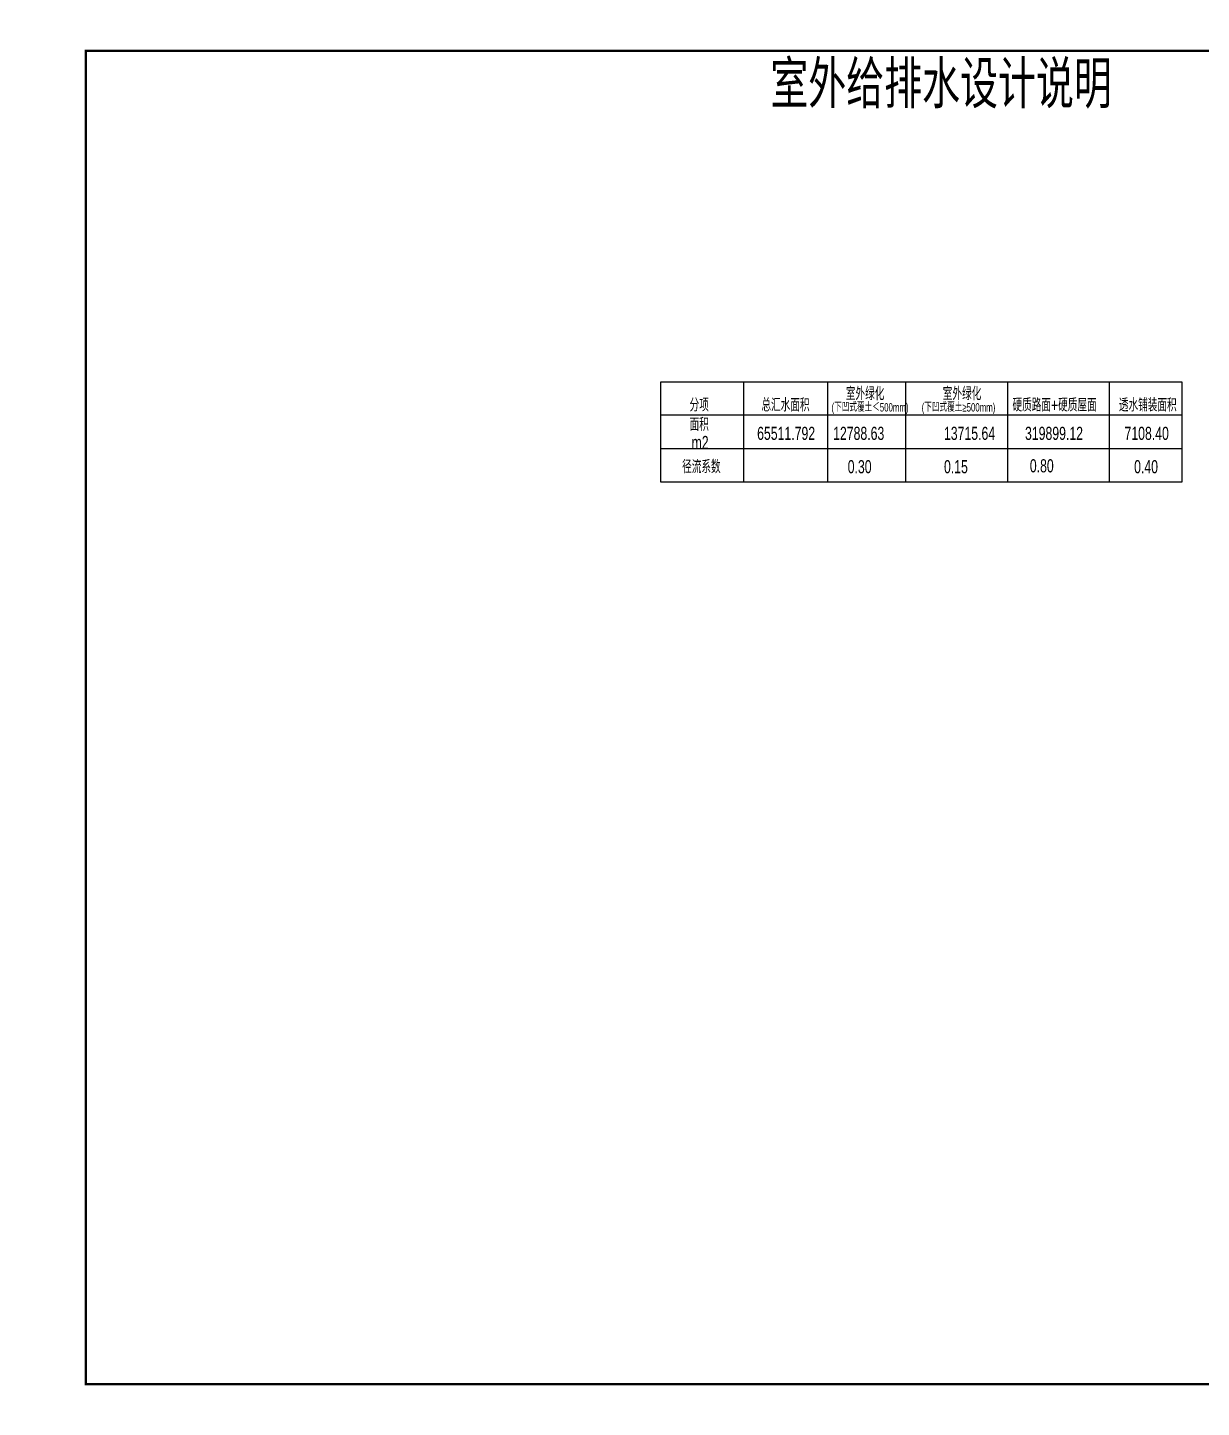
# Model space of a CAD drawing. Extents: x 332286 to 1463507, y -720758 to 86974.
# Drawn here: x 903626 to 954144, y -570934 to -511529 of the extents above; entities that cross this region are included whole.
import ezdxf

# ---------------------------------------------------------------- set-up
doc = ezdxf.new("R2010")
doc.units = 0
doc.header["$LTSCALE"] = 1000
doc.header["$MEASUREMENT"] = 0
doc.layers.get('0').update_dxf_attribs({"linetype": 'CONTINUOUS'})
for name, color, linetype in [('0TWT_TEXT', 7, 'CONTINUOUS'), ('SHEET_LINE', 6, 'CONTINUOUS'), ('TEXT', 7, 'CONTINUOUS'), ('TWT_TITLE', 7, 'CONTINUOUS')]:
    doc.layers.add(name, color=color, linetype=linetype)
doc.styles.add('_HZTXT', font='fs.shx', dxfattribs={"width": 0.7, "bigfont": 'hztxt.shx'})
doc.styles.add('样式 1', font='ROS', dxfattribs={"width": 0.7, "bigfont": 'JD'})

# ---------------------------------------------------------------- blocks, each defined once
blk = doc.blocks.new('A$C1E8A1D61')
at = {"color": 1}
for p, q in [((-18862, 4320), (-18862, 0)), ((-15252, 4320), (-15252, 0)), ((-11890, 4320), (-11890, 0)), ((-7507, 4320), (-7507, 0)), ((-3124, 4320), (-3124, 0)), ((2, 2880), (-22426, 2880)), ((2, 1440), (-22426, 1440))]:
    blk.add_line(p, q, dxfattribs=at)
blk.add_lwpolyline([(-22426, 4320), (2, 4320), (0, 0), (-22428, 0)], close=True, dxfattribs=at)
at = {"layer": '0TWT_TEXT', "color": 1, "style": '样式 1', "width": 0.7}
for s, height, p in [('室外绿化', 564, (-14459, 3529)), ('室外绿化', 564, (-10286, 3529)), ('分项', 564, (-21185, 3041)), ('总汇水面积', 564, (-18093, 3041)), ('硬质路面+硬质屋面', 564, (-7288, 3041)), ('透水铺装面积', 564, (-2708, 3041)), ('(下凹式覆土＜500mm)', 360, (-15075, 3041)), ('(下凹式覆土≥500mm)', 360, (-11196, 3041)), ('面积', 564, (-21185, 2203)), ('65511.792', 564, (-18278, 1819)), ('12788.63', 564, (-15007, 1819)), ('13715.64', 564, (-10236, 1819)), ('319899.12', 564, (-6748, 1819)), ('7108.40', 564, (-2466, 1819)), ('m2', 564, (-21099, 1427)), ('径流系数', 564, (-21506, 383)), ('0.30', 564, (-14379, 383)), ('0.15', 564, (-10235, 383)), ('0.80', 564, (-6540, 422)), ('0.40', 564, (-2052, 383))]:
    blk.add_text(s, height=height, dxfattribs=at).set_placement(p)

msp = doc.modelspace()

# ---------------------------------------------------------------- linework, layer by layer
at = {"layer": 'SHEET_LINE', "color": 4, "const_width": 5}
msp.add_lwpolyline([(903628.2, -570931.5), (987728.2, -570931.5), (987728.2, -511531.5), (903628.2, -511531.5)], close=True, dxfattribs=at)
at = {"layer": 'TWT_TITLE', "color": 4, "linetype": 'Continuous', "const_width": 100}
msp.add_lwpolyline([(906128.2, -569931.5), (986728.2, -569931.5), (986728.2, -512531.5), (906128.2, -512531.5)], close=True, dxfattribs=at)

# ---------------------------------------------------------------- block references
msp.add_blockref('A$C1E8A1D61', (953300.7, -531098.8))

# ---------------------------------------------------------------- texts
at = {"layer": 'TEXT', "style": '_HZTXT', "width": 0.8}
msp.add_text('室外给排水设计说明', height=2040.82, dxfattribs=at).set_placement((935593.4, -515000.2))

doc.saveas('drawing.dxf')
